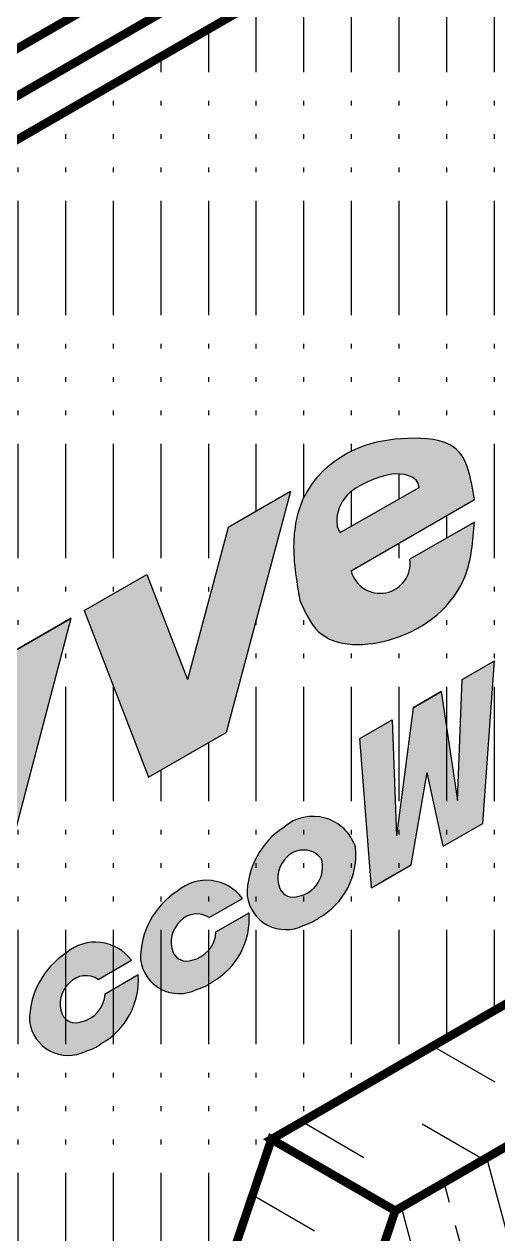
# Model space of a CAD drawing. Extents: x -12.9 to 61.1, y -64.8 to 9.2.
# Drawn here: x 16.78 to 21.75, y -19.84 to -7.15 of the extents above; entities that cross this region are included whole.
import ezdxf

# ---------------------------------------------------------------- set-up
doc = ezdxf.new("R2010")
doc.units = 0
doc.header["$MEASUREMENT"] = 0
doc.linetypes.add('DASHED', pattern=[0.75, 0.5, -0.25])
for name, color, linetype in [('DUPONTLOGO', 7, 'CONTINUOUS'), ('INSULATION', 40, 'CONTINUOUS'), ('STRUCTURE', 7, 'CONTINUOUS'), ('TYVEK', 5, 'DASHED')]:
    doc.layers.add(name, color=color, linetype=linetype)

msp = doc.modelspace()

# ---------------------------------------------------------------- hatches: boundary and pattern name
at = {"layer": 'DUPONTLOGO'}
h = msp.add_hatch(color=182, dxfattribs=at)
edge = h.paths.add_edge_path()
edge.add_spline(control_points=[(21.50587593174259, -12.13499525976923), (21.47123426950456, -11.91675324301132), (21.40684172031283, -11.51108102950073), (20.78333378163532, -11.47349668696462), (20.2280364736973, -11.56209096574874), (19.71845561210114, -11.95871351850276), (19.56949661261837, -12.59412092240702), (19.63754729479751, -12.97784158497804), (19.67548648075467, -13.19177110201888)], knot_values=[0, 0, 0, 0, 0.5827593182052485, 1.083243575514109, 1.602995822488099, 2.320452805997204, 2.834594860345293, 3.482391664081016, 3.482391664081016, 3.482391664081016, 3.482391664081016], degree=3, periodic=0)
edge.add_spline(control_points=[(19.67548648075444, -13.19177110201888), (19.72947915981027, -13.31529815691149), (19.89464430082371, -13.69317093146345), (20.78569982045016, -13.67079288629428), (21.45026265376332, -13.10474814321701), (21.49084867555091, -12.56807661648053), (21.50587593174214, -12.36937025976943)], knot_values=[0, 0, 0, 0, 0.3828216730715811, 1.171062387004566, 2.162538929496697, 2.745476785218138, 2.745476785218138, 2.745476785218138, 2.745476785218138], degree=3, periodic=0)
edge.add_line((21.50587593174214, -12.36937025976933), (20.8292935850358, -12.75999525976919))
edge.add_arc((20.51683477477599, -12.80225431723191), 0.3153035617410854, -165.32686731615115, 7.702335397980789, ccw=False)
edge.add_line((20.21181432179403, -12.88212207862093), (20.28802770767004, -12.83812025976944))
edge.add_line((20.28802770767004, -12.83812025976944), (21.50587593174259, -12.1349952597692))
edge = h.paths.add_edge_path(flags=16)
edge.add_spline(control_points=[(20.0992931208591, -12.47833622427084), (20.06315557104335, -12.44387635017015), (20.06315557104335, -12.39313594060363), (20.06630628402218, -12.2347803554128), (20.1234041708326, -12.12972376024013), (20.27428695639765, -11.99192188812081), (20.48500272878891, -11.89052138788961), (20.7425483030147, -11.85412212965671), (20.92172027388278, -11.87719056379851), (20.92724853748996, -12.00752277802381)], knot_values=[0.1693351350576057, 0.1693351350576057, 0.1693351350576057, 0.1693351350576057, 0.2360340609454792, 0.2360340609454792, 0.3507194281854419, 0.3507194281854419, 0.4654047954254047, 0.4654047954254047, 0.5437012250705168, 0.5437012250705168, 0.5437012250705168, 0.5437012250705168], degree=3, periodic=0)
edge.add_line((20.92724853748996, -12.0075227780238), (20.09929312085893, -12.47833622427046))
for points in [[(18.49396591497953, -14.02329718732697), (18.06708297629672, -12.92007879832933), (17.41143416024884, -13.29861781876812), (18.08801650695545, -15.04714890052452), (18.89991532300331, -14.57839890052452), (19.57649766970991, -12.04861781876811), (18.92084885366205, -12.42715683920719)], [(17.2761176909076, -13.37674281876816), (16.62046887485969, -13.75528183920758), (16.24561259518646, -15.18166989481345), (15.76670299749418, -14.2482037983292), (15.11105418144655, -14.62674281876822), (15.95774201793366, -16.2770634502081), (15.65232005881194, -17.43924281876796), (16.30796887485972, -17.06070379832903)], [(20.42486374805712, -16.20628718399057), (20.84171468386391, -15.96561818399061), (21.00956583012591, -14.9975675477918), (21.17741697638791, -15.77180037503442), (21.5942679121947, -15.5311313750344), (21.71687112860849, -13.82563682285066), (21.3771031286085, -14.02180196911288), (21.32944496474099, -15.29169668251016), (21.15668968982243, -14.14905772732899), (20.86244197042939, -14.31894172732911), (20.68968669551083, -15.66106129146655), (20.64202853164336, -14.44619748554517), (20.30226053164338, -14.64236263180741)], [(18.72376935138483, -16.52020516559534), (19.07168161940894, -16.31933792399732, 0.4351274600614082), (18.38982812589487, -16.24114701564656, 0.2576403943727183), (18.002239747868, -16.96311215205731, 0.5131396402506846), (18.59017699935685, -17.27514521556903, 0.01050506829098769), (18.61264689723992, -17.26786151845669), (18.8503172660008, -17.13064246707422, 0.2510258907919918), (19.14199255836669, -16.46944578064417), (18.79432030547031, -16.67017444944365, -0.3480232729081373), (18.54097781231495, -16.96604183065346, -0.3993521555086357), (18.34477777615936, -16.88545987835625, -0.3084390351191073), (18.42127513051451, -16.55529977686015, -0.3602356893464677)], [(17.55950769487951, -17.16847633534978), (17.90741996290362, -16.96760909375175, 0.4351274600614082), (17.22556646938954, -16.889418185401, 0.2576403943727183), (16.83797809136267, -17.61138332181174, 0.5131396402506846), (17.42591534285152, -17.92341638532346, 0.01050506829098769), (17.44838524073459, -17.91613268821113), (17.68605560949548, -17.77891363682865, 0.2510258907919918), (17.97773090186136, -17.1177169503986), (17.63005864896499, -17.31844561919809, -0.3480232729081373), (17.37671615580963, -17.61431300040789, -0.3993521555086357), (17.18051611965404, -17.53373104811069, -0.3084390351191073), (17.25701347400918, -17.20357094661459, -0.3602356893464677)]]:
    msp.add_hatch(color=182, dxfattribs=at).paths.add_polyline_path(points)
h = msp.add_hatch(color=182, dxfattribs=at)
h.paths.add_polyline_path([(19.50879514889905, -15.57016967171069, 0.2576403943726875), (19.12120677087228, -16.29213480812139, 0.5131396402506846), (19.70914402236113, -16.60416787163311, 0.0820093194063544), (19.87360573459092, -16.52348095621477, 0.2970257038305033), (20.25958974541014, -15.78271999025778, 0.5350210848524043)])
h.paths.add_polyline_path([(19.90243508744875, -15.90454223117282, -0.4359844533385203), (19.65994483531919, -16.29506448671755, -0.3993521555085346), (19.46374479916364, -16.21448253442033, -0.3084390351189958), (19.54024215351869, -15.88432243292431, -0.4603151700982832)], flags=16)
at = {"layer": 'INSULATION'}
h = msp.add_hatch(dxfattribs=at)
h.set_pattern_fill('ACAD_ISO14W100', color=9, scale=0.1, angle=90, style=0)
h.set_pattern_definition([(90, (-80.78255600983584, 0), (-0.5, 3.061515884555943e-17), [1.2, -0.3, 0.05, -0.3, 0.05, -0.65]), (90, (-80.78255600983584, 0), (-0.5, 3.061515884555943e-17), [-2.2, 0.05, -0.3])])
h.paths.add_polyline_path([(15.53182495238794, -9.036780743562556, 0.0304944383143654), (11.82427312996438, -11.33885039985539, 0.03075435643287153), (9.89937410141026, -13.13025948009728, 0.06248417816262931), (8.001400811734657, -15.7061849945089, 0.02498924844447457), (6.993345076344289, -17.73962473090613, 0.06840431429245045), (6.029326314908655, -21.17381116241143, 0.03428175995442435), (5.830419859756148, -24.07145546043166), (5.830419859756263, -30.07145546043164), (8.338312754777805, -28.62352282239218), (8.338312754777746, -27.468822284013), (18.43267328690328, -21.64084051349316), (19.37645992896206, -18.84610724652019), (27.86601737173964, -13.94465897163174), (27.86601737173965, -1.915631430013027)])
h.paths.add_polyline_path([(21.78342824048872, -9.781158795919938), (22.46001058719531, -9.390533795919936), (22.46001058719475, -11.45339890052714), (23.27190940324288, -9.915070859650575), (23.94849174994948, -9.524445859650571), (23.13659293390134, -11.0627739005273), (23.94849174994949, -11.66360194140455), (23.27190940324289, -12.05422694140455), (22.46001058719474, -11.45339890052716), (22.46001058719446, -12.52297694140455), (21.78342824048786, -12.91360194140455)], flags=16)
edge = h.paths.add_edge_path(flags=16)
edge.add_spline(control_points=[(19.67548648075467, -13.19177110201888), (19.63754729479753, -12.97784158497804), (19.5694966126184, -12.59412092240702), (19.71845561210112, -11.95871351850276), (20.2280364736973, -11.56209096574874), (20.7833337816353, -11.47349668696462), (21.40684172031283, -11.51108102950073), (21.47123426950456, -11.91675324301132), (21.50587593174259, -12.13499525976923)], knot_values=[0, 0, 0, 0, 0.6477968037357229, 1.161938858083812, 1.879395841592917, 2.399148088566907, 2.899632345875767, 3.482391664081016, 3.482391664081016, 3.482391664081016, 3.482391664081016], degree=3, periodic=0)
edge.add_line((21.50587593174258, -12.1349952597692), (20.21181432179406, -12.88212207862104))
edge.add_arc((20.51683477477599, -12.80225431723188), 0.3153035617410855, 194.6731326838742, 367.7023353979763)
edge.add_line((20.8292935850358, -12.75999525976919), (21.50587593174215, -12.36937025976933))
edge.add_spline(control_points=[(21.50587593174214, -12.36937025976943), (21.49084867555091, -12.56807661648053), (21.45026265376333, -13.10474814321701), (20.78569982045016, -13.67079288629428), (19.89464430082369, -13.69317093146345), (19.72947915981025, -13.31529815691149), (19.67548648075444, -13.19177110201888)], knot_values=[0, 0, 0, 0, 0.5829378557214411, 1.574414398213572, 2.362655112146557, 2.745476785218138, 2.745476785218138, 2.745476785218138, 2.745476785218138], degree=3, periodic=0)
h.paths.add_polyline_path([(19.57649766970991, -12.04861781876811), (18.89991532300331, -14.57839890052452), (18.08801650695545, -15.04714890052451), (17.41143416024885, -13.29861781876812), (18.06708297629672, -12.92007879832933), (18.49396591497953, -14.02329718732698), (18.92084885366205, -12.42715683920719)], flags=16)
edge = h.paths.add_edge_path(flags=0)
edge.add_spline(control_points=[(20.0992931208591, -12.47833622427084), (20.06315557104335, -12.44387635017015), (20.06315557104335, -12.39313594060363), (20.06630628402218, -12.2347803554128), (20.1234041708326, -12.12972376024013), (20.27428695639765, -11.99192188812081), (20.48500272878891, -11.89052138788961), (20.7425483030147, -11.85412212965671), (20.92172027388278, -11.87719056379851), (20.92724853748996, -12.00752277802381)], knot_values=[0.1693351350576057, 0.1693351350576057, 0.1693351350576057, 0.1693351350576057, 0.2360340609454792, 0.2360340609454792, 0.3507194281854419, 0.3507194281854419, 0.4654047954254047, 0.4654047954254047, 0.5437012250705168, 0.5437012250705168, 0.5437012250705168, 0.5437012250705168], degree=3, periodic=0)
edge.add_line((20.92724853748996, -12.0075227780238), (20.09929312085894, -12.47833622427045))
edge = h.paths.add_edge_path(flags=16)
edge.add_ellipse((15.98315486813578, -12.20724025761177), major_axis=(0.2603864479023359, 0.231586749987972), ratio=0.9031737347499492, start_angle=0, end_angle=360)
edge.add_line((15.88350443578963, -12.52966954476284), (15.88350443578963, -12.53205468556285))
edge = h.paths.add_edge_path(flags=16)
edge.add_line((12.90907667186008, -13.88453354503523), (12.94599053061406, -13.95339897613939))
edge.add_spline(control_points=[(12.94599067198556, -13.95339890052451), (12.67056197730852, -14.10103663117617), (12.22079223117266, -14.34212619779935), (11.8043149871283, -14.55676458873421), (11.61912798072863, -14.62287447876306)], knot_values=[1.405300416006841, 1.405300416006841, 1.405300416006841, 1.405300416006841, 2.327122565820482, 2.91061820720603, 2.91061820720603, 2.91061820720603, 2.91061820720603], degree=3, periodic=0)
edge.add_line((11.61912798072863, -14.62287447876305), (11.59286814707589, -14.54930322886404))
edge.add_spline(control_points=[(11.59286814707589, -14.54930322886404), (11.73989566055433, -14.49682460569686), (11.87226703766138, -14.43290550850041), (12.2957579749359, -14.21467793614644), (12.60229079485407, -14.04899099377445), (12.90907667186002, -13.88453354503525)], knot_values=[0.2810519083259742, 0.2810519083259742, 0.2810519083259742, 0.2810519083259742, 0.3767663101795581, 0.3767663101795581, 0.5821236414411975, 0.5821236414411975, 0.5821236414411975, 0.5821236414411975], degree=3, periodic=0)
edge = h.paths.add_edge_path(flags=16)
edge.add_ellipse((24.43843083309582, -9.25140743262676), major_axis=(0.2603864479023359, 0.231586749987972), ratio=0.9031737347499492, start_angle=0, end_angle=360)
edge.add_line((24.33878040074967, -9.573836719777825), (24.33878040074967, -9.576221860577837))
h.paths.add_polyline_path([(15.0553656719855, -11.29762553727389), (15.05536567198521, -11.3758226091918), (14.82434412889364, -11.38574818340553), (14.82434412889364, -12.51055324599316), (14.74621912889364, -12.58371566274344), (14.74621912889364, -11.38910473394654), (14.5084906719855, -11.39931846297879), (14.5084906719855, -11.3211213910609)], flags=16)
h.paths.add_polyline_path([(17.2761176909076, -13.37674281876817), (16.30796887485973, -17.06070379832902), (15.65232005881195, -17.43924281876797), (15.95774201793366, -16.2770634502081), (15.11105418144653, -14.62674281876818), (15.76670299749425, -14.24820379832935), (16.24561259518645, -15.18166989481345), (16.62046887485978, -13.75528183920722)], flags=16)
h.paths.add_polyline_path([(14.3522406719855, -11.34785098262327), (14.3522406719855, -12.92625986702166), (14.2741156719855, -12.97791698723602), (13.88349067198607, -11.76599717726248), (13.88349067198493, -13.23620258830817), (13.8053656719855, -13.2878597085221), (13.8053656719855, -11.52361321526608), (13.88349067198578, -11.49850432488844), (14.27411567198607, -12.6548365413365), (14.27411567198607, -11.37295987300066)], flags=16)
h.paths.add_polyline_path([(15.38168712012935, -13.48464890052455), (15.38168712012936, -14.10964890052455), (15.11105418144655, -14.26589890052455), (14.5697883040815, -14.57839890052454), (14.56978830408121, -17.07839890052454), (13.75788948803336, -17.54714890052455), (13.75788948803335, -15.04714890052466), (12.9459906719855, -15.51589890052455), (12.9459906719855, -14.89089890052455)], flags=16)
h.paths.add_polyline_path([(13.64911567198521, -11.79393862400071), (13.6491156719855, -13.31202487838666, -0.2709125763483405), (13.58939680125889, -13.41415355607168), (13.27689680125917, -13.58999982232132, -0.5736723652120813), (13.10224067198578, -13.48787114463635), (13.10224067198521, -11.96599340879786, -0.2733997692992968), (13.16290798080961, -11.86333680576743), (13.47540798080968, -11.69128202097047, -0.570598682533354)], flags=16)
h.paths.add_polyline_path([(12.94599067189483, -12.2012568588308), (12.94599067145941, -13.21540569119843, -0.275800775118741), (12.88440433530085, -13.31856295330515), (12.47724067223021, -13.53802179766851), (12.47724067200483, -14.02731792829004), (12.39911567198522, -14.06942684854806), (12.39911567259344, -12.33013071773541), (12.76698382755079, -12.10170145299499, -0.5880955590560575)], flags=16)
h.paths.add_polyline_path([(12.08661567198578, -12.53525954872634), (12.0866156719855, -14.15965428987617, -0.2934388249163857), (12.01818327926582, -14.26621811896617), (11.70568327926554, -14.40919318991866, -0.5462656304052769), (11.53974067198521, -14.30262936082856), (11.53974067198578, -12.93086179198603), (11.6178656719855, -12.87537308669378), (11.61786567198521, -14.30262936082863, 0.5462656304024308), (11.6731798744119, -14.33815063719179), (11.98567987441221, -14.19517556623938, 0.2934388249155939), (12.00849067198521, -14.15965428987601), (12.00849067198578, -12.58873528764576)], flags=16)
h.paths.add_polyline_path([(11.38349067198635, -13.30503845504726), (11.38349067198521, -14.4271885106239, -0.3823525855098578), (11.27916685785621, -14.54366784673995), (10.8366156719855, -14.59254209024698), (10.8366156719855, -13.51595458620827), (11.19048264224315, -13.21568434251876, -0.6390099729074815)], flags=16)
h.paths.add_polyline_path([(11.30536567198635, -13.30503845504718), (11.30536567198493, -14.42718851062383, -0.3823525855095279), (11.27059106727526, -14.4660149559958), (10.9147406719855, -14.50531418154697), (10.91474067198521, -13.55212297801332), (11.24102966207195, -13.27525375087098, -0.6390099729077556)], flags=0)
h = msp.add_hatch(dxfattribs=at)
h.set_pattern_fill('ANSI33', color=202, scale=4, angle=59.99999999999999, style=0)
h.set_pattern_definition([(105, (-80.78255600983584, 0), (-0.9659258262890684, -0.2588190451025206), []), (105, (-80.42900261983584, 0.6123724346682142), (-0.9659258262890684, -0.2588190451025206), [0.5, -0.25])])
h.paths.add_polyline_path([(22.32895066471051, -20.95088700221439), (29.39345841526851, -16.87219155073755), (29.39345841526852, -14.56279047397906), (20.67549803463874, -19.59610724652014), (15.4793456119321, -34.98291120077229), (18.10157114293293, -33.46896858457303)])

# ---------------------------------------------------------------- linework, layer by layer
at = {"layer": 'DUPONTLOGO', "color": 182}
for p, q in [((19.57649766970991, -12.04861781876811), (18.89991532300331, -14.57839890052452)), ((19.57649766970991, -12.04861781876811), (18.92084885366205, -12.42715683920719)), ((20.09929312085904, -12.47833622427039), (20.92724853748996, -12.0075227780238)), ((20.21181432179407, -12.88212207862104), (21.50587593174254, -12.13499525976923)), ((18.92084885366205, -12.42715683920719), (18.49396591497953, -14.02329718732697)), ((21.50587593174197, -12.36937025976944), (20.82929358503537, -12.75999525976944)), ((17.41143416024886, -13.29861781876811), (18.06708297629672, -12.92007879832933)), ((18.06708297629672, -12.92007879832933), (18.49396591497953, -14.02329718732697)), ((20.28802770767004, -12.83812025976944), (20.21181432179407, -12.88212207862091)), ((17.41143416024886, -13.29861781876816), (18.08801650695546, -15.04714890052452)), ((16.30796887485974, -17.06070379832897), (17.2761176909076, -13.37674281876816)), ((17.2761176909076, -13.37674281876816), (16.62046887485974, -13.75528183920724)), ((16.62046887486002, -13.75528183920738), (17.2761176909076, -13.37674281876816)), ((21.3771031286085, -14.02180196911282), (21.71687112860849, -13.8256368228507)), ((21.5942679121947, -15.53113137503437), (21.71687112860849, -13.82563682285086)), ((21.32944496474098, -15.2916966825102), (21.3771031286085, -14.02180196911282)), ((20.86244197042939, -14.31894172732908), (21.15668968982238, -14.14905772732899)), ((21.15668968982243, -14.14905772732899), (20.86244197042939, -14.318941727329)), ((20.86244197042939, -14.318941727329), (21.15668968982243, -14.14905772732899)), ((21.15668968982243, -14.14905772732899), (21.32944496474098, -15.2916966825102)), ((20.86244197042939, -14.318941727329), (20.68968669551083, -15.66106129146651)), ((20.30226053164338, -14.64236263180739), (20.64202853164332, -14.44619748554517)), ((20.64202853164336, -14.44619748554509), (20.68968669551083, -15.66106129146651)), ((18.08801650695546, -15.04714890052452), (18.89991532300331, -14.57839890052452)), ((20.42486374805712, -16.20628718399055), (20.30226053164333, -14.64236263180714)), ((20.84171468386391, -15.96561818399061), (21.00956583012591, -14.99756754779177)), ((21.1774169763879, -15.7718003750344), (21.00956583012591, -14.99756754779177)), ((21.1774169763879, -15.7718003750344), (21.5942679121947, -15.53113137503437)), ((20.42486374805712, -16.20628718399055), (20.84171468386391, -15.96561818399061)), ((20.54746696447087, -16.13550218399061), (20.84171468386391, -15.96561818399061)), ((18.72376935138624, -16.52020516559453), (19.0716816194065, -16.31933792399873)), ((18.79432030547932, -16.67017444943846), (19.14199255836964, -16.46944578064247)), ((17.55950769488092, -17.16847633534897), (17.90741996290118, -16.96760909375316)), ((17.630058648974, -17.31844561919289), (17.97773090186432, -17.1177169503969))]:
    msp.add_line(p, q, dxfattribs=at)
for centre, radius, start, end in [((20.51683477477599, -12.80225431723188), 0.3153035617410854, 194.6731326838769, 7.702335397941973), ((19.8133035081398, -15.92684686626948), 0.4689818354326833, 17.89771543515966, 130.4885972157508), ((19.96905418266982, -16.28228197593406), 0.8479046597312144, 122.8757694327404, 180.6658041083846), ((19.71268399366276, -16.04946081659757), 0.2387611232895493, 37.37005474894762, 136.2393852856157), ((19.49812179438616, -15.85688801655128), 0.7650714584670592, 299.3920481145085, 5.563139503480921), ((19.7441405504913, -16.10550741716782), 0.3008277805369473, 132.6712732316579, 201.2384925311235), ((19.59982407291764, -15.98718632010173), 0.3136932762276684, 281.0493610937684, 15.27517392190573), ((18.85008715966554, -16.95325931986998), 0.8479046597312144, 122.8757694327404, 180.6658041083846), ((18.69433648513552, -16.5978242102054), 0.4689818354326833, 36.42787382474394, 130.4885972157508), ((19.60424509531311, -16.15153778776112), 0.1539557545208075, 204.1325881229911, 291.2102017748796), ((19.52716777882999, -16.23713365910609), 0.4096699480985168, 187.715670818816, 296.3722994449842), ((18.59371697065848, -16.72043816053349), 0.2387611232895493, 56.99606474541812, 136.2393852856157), ((18.37915477138188, -16.5278653604872), 0.7650714584670592, 299.3920481145085, 4.379272789398889), ((18.62517352748702, -16.77648476110374), 0.3008277805369473, 132.6712732316579, 201.2384925311235), ((19.54706040954828, -16.0658455821139), 0.5621939033248866, 286.756537903897, 305.5097228778379), ((18.48085704991336, -16.65816366403765), 0.3136932762276684, 281.0493610937684, 357.8057050728499), ((17.5300748286302, -17.24609537995984), 0.4689818354326833, 36.42787382474394, 130.4885972157508), ((17.68582550316022, -17.60153048962441), 0.8479046597312144, 122.8757694327404, 180.6658041083846), ((18.40820075582571, -16.90811100304201), 0.4096699480985168, 187.715670818816, 296.3722994449842), ((18.48527807230883, -16.82251513169704), 0.1539557545208075, 204.1325881229911, 291.2102017748796), ((17.42945531415316, -17.36870933028792), 0.2387611232895493, 56.99606474541812, 136.2393852856157), ((17.21489311487656, -17.17613653024164), 0.7650714584670592, 299.3920481145085, 4.379272789398889), ((17.46091187098169, -17.42475593085817), 0.3008277805369473, 132.6712732316579, 201.2384925311235), ((18.428093386544, -16.73682292604982), 0.5621939033248866, 286.756537903897, 305.5097228778379), ((17.31659539340804, -17.30643483379209), 0.3136932762276684, 281.0493610937684, 357.8057050728499), ((17.24393909932038, -17.55638217279645), 0.4096699480985168, 187.715670818816, 296.3722994449842), ((17.32101641580351, -17.47078630145148), 0.1539557545208075, 204.1325881229911, 291.2102017748796), ((17.26383173003868, -17.38509409580426), 0.5621939033248866, 286.756537903897, 305.5097228778379)]:
    msp.add_arc(centre, radius, start, end, dxfattribs=at)
for points in [[(21.50587593174259, -12.13499525976923), (21.29864291789136, -11.59032756206248), (20.8078681837701, -11.49222225047229), (20.29745879311167, -11.59032756206248), (19.74778008937437, -12.05141090143147), (19.61144536096435, -12.54714761973933), (19.67548648075467, -13.19177110201888)], [(19.67548648075444, -13.19177110201888), (19.87137910628962, -13.52067612270762), (20.65630697116194, -13.59286802009624), (21.40564797605339, -12.94362708431013), (21.50587593174214, -12.36937025976943)]]:
    msp.add_spline(points, degree=3, dxfattribs=at)
msp.add_open_spline([(20.92724853748996, -12.00752277802381), (20.92172027388278, -11.87719056379851), (20.7425483030147, -11.85412212965671), (20.48500272878891, -11.89052138788961), (20.27428695639765, -11.99192188812081), (20.1234041708326, -12.12972376024013), (20.06630628402218, -12.2347803554128), (20.06315557104335, -12.39313594060363), (20.06315557104335, -12.44387635017015), (20.0992931208591, -12.47833622427084)], degree=3, knots=[0.1693351350576057, 0.1693351350576057, 0.1693351350576057, 0.1693351350576057, 0.2476315647027177, 0.2476315647027177, 0.3623169319426805, 0.3623169319426805, 0.4770022991826433, 0.4770022991826433, 0.5437012250705168, 0.5437012250705168, 0.5437012250705168, 0.5437012250705168], dxfattribs=at)
at = {"layer": 'INSULATION', "color": 202}
for p, q in [((19.37645992896208, -18.84610724652018), (28.09442030959185, -13.81279047397906)), ((20.67549803463871, -19.59610724652016), (29.39345841526851, -14.56279047397906)), ((21.07107990212602, -17.86771794884077), (21.72059895496357, -18.24271794884032)), ((19.69721034218224, -18.66092190910773), (20.34672939501808, -19.03592190910631)), ((20.9571073038636, -18.6835200591347), (21.60662635670194, -19.05852005912686)), ((19.1792080396038, -19.43020792414807), (19.82872709244134, -19.80520792414761)), ((20.67549803463872, -19.5961072465202), (15.47934561193209, -34.98291120077234))]:
    msp.add_line(p, q, dxfattribs=at)
at = {"layer": 'INSULATION'}
for p, q in [((19.37645992896206, -18.84610724652018), (14.18030750625543, -34.23291120077231)), ((19.37645992896208, -18.84610724652018), (20.67549803463874, -19.59610724652018))]:
    msp.add_line(p, q, dxfattribs=at)
at = {"layer": 'INSULATION', "color": 202, "const_width": 0.09}
for points in [[(19.37645992896208, -18.84610724652018), (20.67549803463871, -19.59610724652016), (29.38156182836248, -14.55592197632643), (28.09442030959185, -13.81279047397906), (19.37645992896208, -18.84610724652018)], [(19.37645992896208, -18.84610724652018), (20.67549803463871, -19.59610724652016), (15.47934561193209, -34.98291120077232), (14.18030750625545, -34.23291120077233), (19.37645992896208, -18.84610724652018)]]:
    msp.add_lwpolyline(points, dxfattribs=at)
at = {"layer": 'STRUCTURE'}
for p, q in [((8.319901070324477, -12.24545149160039), (27.03973877587487, -1.437548153114619)), ((8.7529137722167, -12.49545149160039), (27.47275147776709, -1.687548153114619))]:
    msp.add_line(p, q, dxfattribs=at)
at = {"layer": 'STRUCTURE', "const_width": 0.09}
msp.add_lwpolyline([(8.319901070324477, -12.24545149160039), (8.757929719294665, -12.4865550019053), (27.47275147776709, -1.687548153114619), (27.05476028692306, -1.428875479667298), (8.319901070324477, -12.24545149160039)], dxfattribs=at)
at = {"layer": 'TYVEK', "const_width": 0.09}
msp.add_lwpolyline([(17.70211546417859, -23.21732880748101), (5.830419859756262, -30.07145546043164), (5.830419859756148, -24.0714554604317, -0.03428175995442376), (6.029326314908644, -21.17381116241152, -0.06840431429245347), (6.993345076344326, -17.73962473090607, -0.02498924844447207), (8.001400811734584, -15.70618499450904, -0.06248417816263391), (9.89937410141033, -13.13025948009723, -0.03075435643287183), (11.82427312996447, -11.33885039985532, -0.03049443831436127), (15.53182495238752, -9.036780743562794), (27.86601737173964, -1.915631430013029), (27.86601737173964, -13.98430774971311)], format="xyb", dxfattribs=at)

doc.saveas('drawing.dxf')
